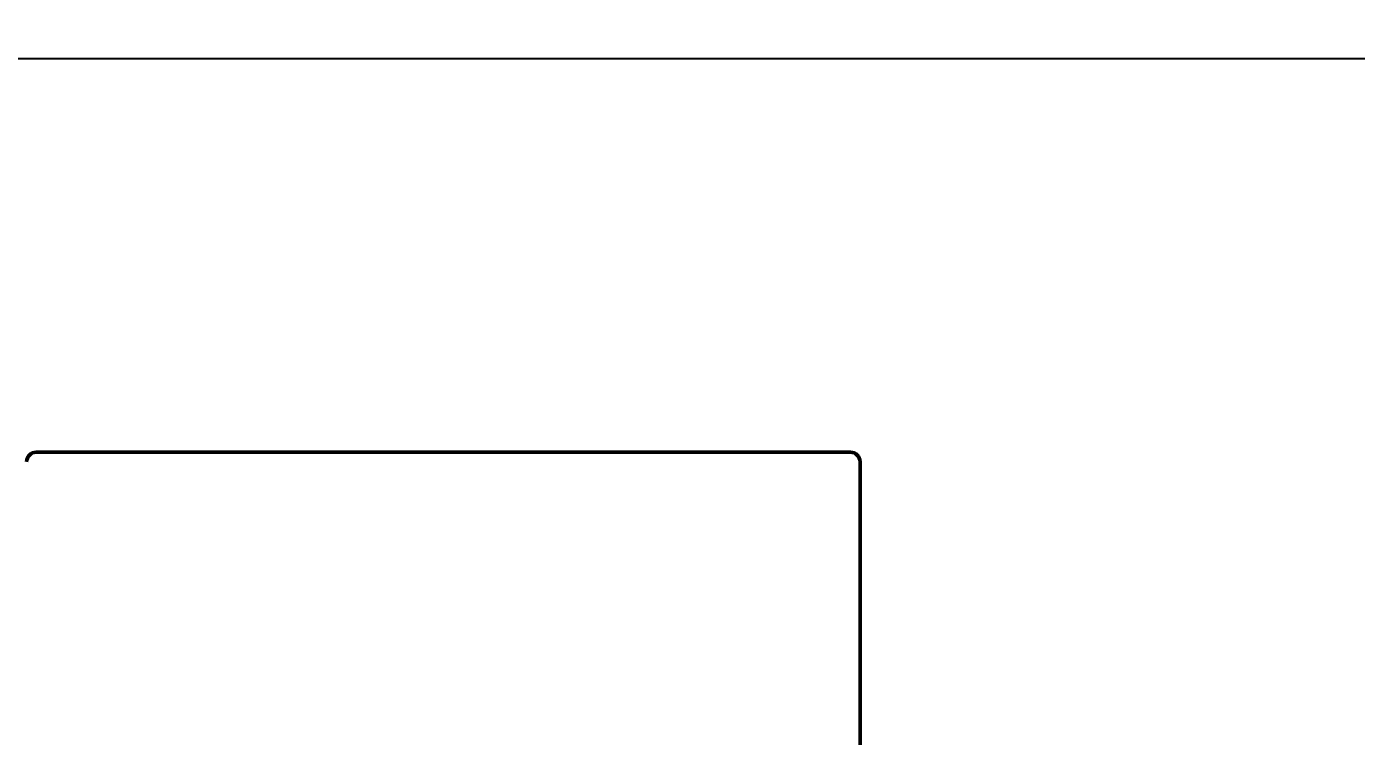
# Model space of a CAD drawing. Header units: millimetres. Extents: x 71 to 428, y 120 to 295.
# Drawn here: x 375.536 to 378.249, y 203.115 to 204.562 of the extents above; entities that cross this region are included whole.
import ezdxf

# ---------------------------------------------------------------- set-up
doc = ezdxf.new("R2010")
doc.units = ezdxf.units.MM
doc.header["$LTSCALE"] = 0.75
doc.linetypes.add('CENTER', pattern=[50.8, 31.75, -6.35, 6.35, -6.35])
doc.layers.add('Dim', color=3, linetype='Continuous', lineweight=25)
doc.layers.add('Visible', color=7, linetype='Continuous', lineweight=50)
doc.layers.add('尺寸标注', color=3, linetype='Continuous')
doc.styles.get("Standard").update_dxf_attribs({"font": 'arial.ttf'})
doc.dimstyles.new('Dim-ISO-25', dxfattribs={"dimtxt": 3.5, "dimasz": 3.5, "dimexe": 2.1, "dimexo": 2.1, "dimgap": 1.4, "dimtad": 1, "dimzin": 12, "dimdsep": 46, "dimtxsty": 'Standard', "dimcen": 0, "dimazin": 3, "dimtp": 0.1, "dimtm": 0.1, "dimtfac": 0.714286, "dimtmove": 0, "dimatfit": 3, "dimfxl": 1, "dimtzin": 12, "dimarcsym": 0})

# ---------------------------------------------------------------- blocks, each defined once
blk = doc.blocks.new('*D103')
at = {"color": 0, "linetype": 'ByBlock', "lineweight": -2}
for p, q in [((407.8024, 204.496), (427.3861, 204.496)), ((425.2861, 178.9318), (425.2861, 204.496)), ((375.0004, 178.9318), (427.3861, 178.9318))]:
    blk.add_line(p, q, dxfattribs=at)
at = {"color": 0, "linetype": 'ByBlock'}
for points in [[(425.2861, 204.496), (425.8694, 200.996), (424.7027, 200.996)], [(425.2861, 178.9318), (425.8694, 182.4318), (424.7027, 182.4318)]]:
    blk.add_solid(points, dxfattribs=at)
at = {"layer": 'Defpoints', "color": 0, "linetype": 'ByBlock'}
for p in [(405.7024, 204.496), (372.9004, 178.9318)]:
    blk.add_point(p, dxfattribs=at)
at = {"color": 0, "linetype": 'ByBlock', "lineweight": -2, "insert": (422.0991, 191.7139), "char_height": 3.5, "attachment_point": 5, "rotation": 90}
blk.add_mtext('\\A0;25.56', dxfattribs=at)
blk = doc.blocks.new('*D122')
at = {"color": 0, "linetype": 'ByBlock', "lineweight": -2}
for p, q in [((391.3964, 202.3983), (391.3964, 119.8711)), ((354.8964, 148.7044), (354.8964, 119.8711)), ((391.3964, 121.9711), (354.8964, 121.9711))]:
    blk.add_line(p, q, dxfattribs=at)
at = {"color": 0, "linetype": 'ByBlock'}
for points in [[(354.8964, 121.9711), (358.3964, 122.5544), (358.3964, 121.3878)], [(391.3964, 121.9711), (387.8964, 122.5544), (387.8964, 121.3878)]]:
    blk.add_solid(points, dxfattribs=at)
at = {"layer": 'Defpoints', "color": 0, "linetype": 'ByBlock'}
for p in [(391.3964, 204.4983), (354.8964, 150.8044)]:
    blk.add_point(p, dxfattribs=at)
at = {"color": 0, "linetype": 'ByBlock', "lineweight": -2, "insert": (373.1464, 125.1593), "char_height": 3.5, "attachment_point": 5}
blk.add_mtext('\\A0;36.5', dxfattribs=at)

msp = doc.modelspace()

# ---------------------------------------------------------------- linework, layer by layer
at = {"color": 6, "linetype": 'CENTER', "ltscale": 0.25}
msp.add_line((428.4595, 204.496), (294.1476, 204.496), dxfattribs=at)
at = {"layer": 'Visible'}
for p, q in [((375.5564, 203.6946), (375.5561, 203.6946)), ((377.2164, 203.6946), (375.5564, 203.6946)), ((377.2167, 203.6946), (377.2164, 203.6946)), ((377.2364, 203.6746), (377.2364, 203.6749)), ((377.2364, 202.4446), (377.2364, 203.6746))]:
    msp.add_line(p, q, dxfattribs=at)
at = {"layer": 'Visible', "extrusion": (0, 0, -1)}
msp.add_circle((-354.8964, 204.496), 47.93, dxfattribs=at)
for centre, start, end in [((-375.5564, 203.6746), 0.864, 89.136), ((-377.2164, 203.6746), 90.864, 179.136)]:
    msp.add_arc(centre, 0.02, start, end, dxfattribs=at)

# ---------------------------------------------------------------- dimensions: what is measured, and where the dimension line sits
at = {"layer": 'Dim'}
dim = msp.add_linear_dim(base=(354.8964, 121.9711), p1=(391.3964, 204.4983), p2=(354.8964, 150.8044), dimstyle='Dim-ISO-25', dxfattribs=at)
dim.commit()
dim.dimension.update_dxf_attribs({"geometry": '*D122', "text_midpoint": (373.1464, 125.1593)})
at = {"layer": '尺寸标注'}
dim = msp.add_linear_dim(base=(425.2861, 204.496), p1=(372.9004, 178.9318), p2=(405.7024, 204.496), angle=90, dimstyle='Dim-ISO-25', dxfattribs=at)
dim.commit()
dim.dimension.update_dxf_attribs({"geometry": '*D103', "text_midpoint": (422.0991, 191.7139)})

doc.saveas('drawing.dxf')
